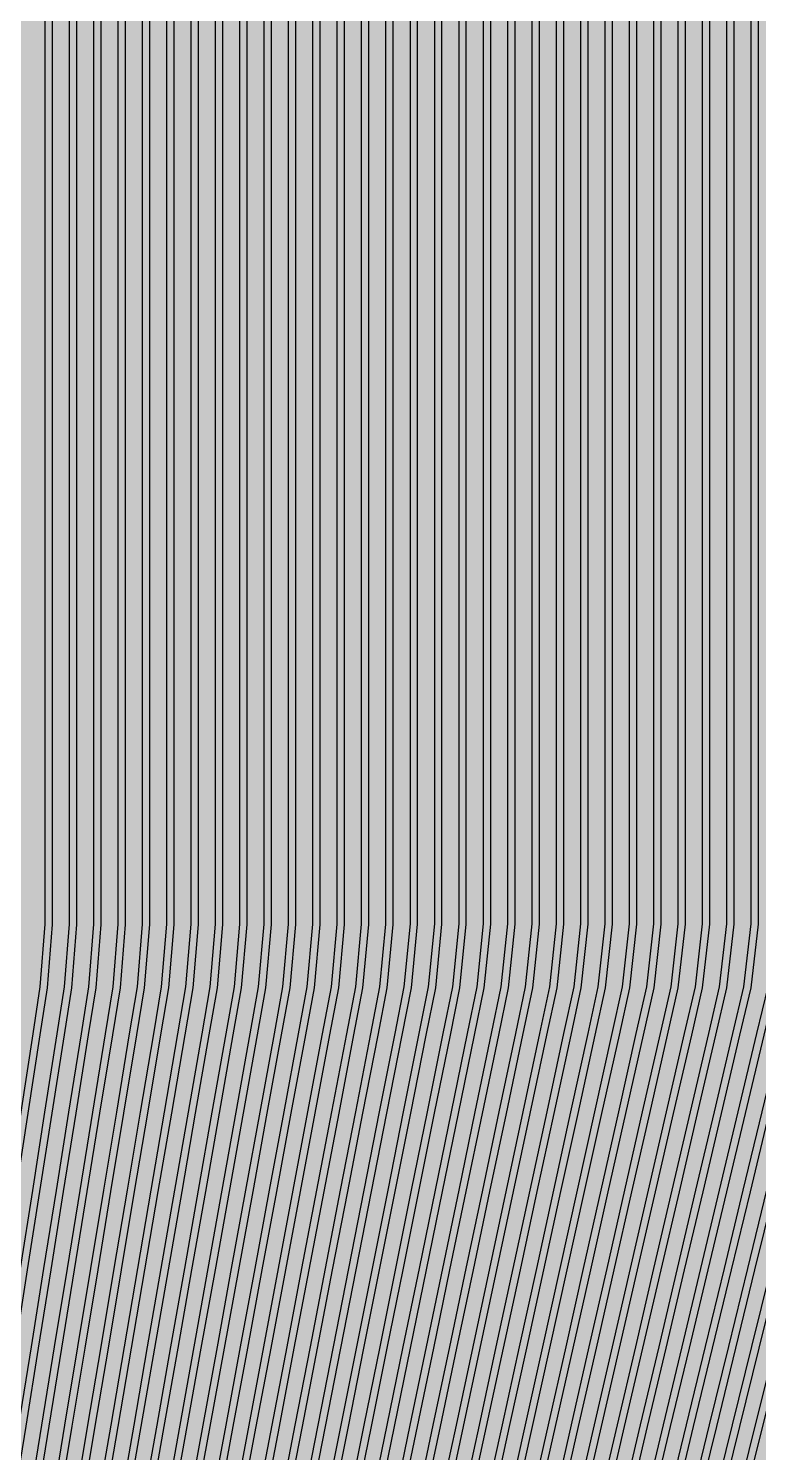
# Model space of a CAD drawing. Header units: metres. Extents: x -7231 to 10969, y -37556 to 1873.
# Drawn here: x 2244.7 to 2454.6, y -17774.6 to -17365.3 of the extents above; entities that cross this region are included whole.
import ezdxf

# ---------------------------------------------------------------- set-up
doc = ezdxf.new("R2010")
doc.units = ezdxf.units.M
for name, color, linetype in [('Metal1', 4, 'CONTINUOUS'), ('Metal2', 3, 'CONTINUOUS'), ('Polyimide', 7, 'CONTINUOUS')]:
    doc.layers.add(name, color=color, linetype=linetype)

msp = doc.modelspace()

# ---------------------------------------------------------------- hatches: boundary and pattern name
at = {"layer": 'Polyimide'}
msp.add_hatch(color=7, dxfattribs=at).paths.add_polyline_path([(4065.69, -468), (4066.67, -501.99), (4068.51, -535.99), (4071.41, -569.99), (4075.54, -603.99), (4081.04, -637.99), (4088.01, -671.99), (4096.52, -705.98), (4106.62, -739.98), (4118.33, -773.98), (4131.63, -807.98), (4146.49, -841.98), (4162.87, -875.98), (4180.68, -909.97), (4199.83, -943.97), (4220.22, -977.97), (4241.73, -1011.97), (4264.21, -1045.97), (4287.52, -1079.96), (4311.51, -1113.96), (4336.01, -1147.96), (4360.86, -1181.96), (4385.88, -1215.96), (4410.89, -1249.96), (4435.74, -1283.95), (4460.24, -1317.95), (4484.23, -1351.95), (4507.54, -1385.95), (4530.02, -1419.95), (4551.53, -1453.94), (4571.92, -1487.94), (4591.07, -1521.94), (4608.88, -1555.94), (4625.26, -1589.94), (4640.12, -1623.94), (4653.42, -1657.93), (4665.13, -1691.93), (4675.23, -1725.93), (4683.74, -1759.93), (4690.71, -1793.93), (4696.21, -1827.93), (4700.34, -1861.92), (4703.24, -1895.92), (4705.08, -1929.92), (4706.06, -1963.92), (4706.44, -1997.92), (4706.5, -2031.91), (4706.5, -4793.02), (4709.95, -4838.39), (4720.22, -4882.71), (4737.08, -4924.98), (4760.13, -4964.2), (4788.85, -4999.49), (4822.58, -5030.03), (4860.53, -5055.12), (4901.85, -5074.18), (4901.85, -5074.18), (4970.68, -5105.23), (5034.7, -5145.26), (5092.76, -5193.54), (5143.8, -5249.19), (5186.89, -5311.2), (5221.24, -5378.44), (5246.23, -5449.69), (5261.41, -5523.66), (5266.5, -5599), (5261.41, -5674.34), (5246.23, -5748.31), (5221.24, -5819.56), (5186.89, -5886.8), (5143.8, -5948.81), (5092.76, -6004.46), (5034.7, -6052.74), (4970.68, -6092.77), (4901.85, -6123.82), (4860.53, -6142.88), (4822.58, -6167.97), (4788.85, -6198.51), (4760.13, -6233.8), (4737.08, -6273.02), (4720.22, -6315.29), (4709.95, -6359.61), (4706.5, -6404.98), (4706.5, -9221.52), (4709.95, -9266.88), (4720.22, -9311.21), (4737.08, -9353.47), (4760.13, -9392.7), (4788.85, -9427.98), (4822.58, -9458.52), (4860.53, -9483.61), (4901.85, -9502.67), (4970.68, -9533.72), (5034.7, -9573.75), (5092.76, -9622.03), (5143.8, -9677.68), (5186.89, -9739.69), (5221.24, -9806.94), (5246.23, -9878.19), (5261.41, -9952.16), (5266.5, -10027.49), (5261.41, -10102.83), (5246.23, -10176.8), (5221.24, -10248.05), (5186.89, -10315.3), (5143.8, -10377.31), (5092.76, -10432.96), (5034.7, -10481.24), (4970.68, -10521.27), (4901.85, -10552.32), (4860.53, -10571.38), (4822.58, -10596.46), (4788.85, -10627), (4760.13, -10662.29), (4737.08, -10701.52), (4720.22, -10743.78), (4709.95, -10788.1), (4706.5, -10833.47), (4706.5, -13650.01), (4709.95, -13695.38), (4720.22, -13739.7), (4737.08, -13781.96), (4760.13, -13821.19), (4788.85, -13856.48), (4822.58, -13887.02), (4860.53, -13912.11), (4901.85, -13931.17), (4970.68, -13962.22), (5034.7, -14002.25), (5092.76, -14050.53), (5143.8, -14106.18), (5186.89, -14168.19), (5221.24, -14235.43), (5246.23, -14306.68), (5261.41, -14380.65), (5266.5, -14455.99), (5261.41, -14531.33), (5246.23, -14605.29), (5221.24, -14676.55), (5186.89, -14743.79), (5143.8, -14805.8), (5092.76, -14861.45), (5034.7, -14909.73), (4970.68, -14949.76), (4901.85, -14980.81), (4860.53, -14999.87), (4822.58, -15024.96), (4788.85, -15055.5), (4760.13, -15090.79), (4737.08, -15130.01), (4720.22, -15172.27), (4709.95, -15216.6), (4706.5, -15261.97), (4706.5, -15455.99), (4720.95, -15750.04), (4764.14, -16041.26), (4835.68, -16326.84), (4934.86, -16604.04), (5060.74, -16870.18), (5212.09, -17122.7), (5387.47, -17359.17), (5585.18, -17577.31), (5803.32, -17775.02), (6039.79, -17950.4), (6292.31, -18101.75), (6558.45, -18227.63), (6835.65, -18326.81), (7121.23, -18398.34), (7412.45, -18441.54), (7706.5, -18455.99), (9969.01, -18455.99), (10047.42, -18459.84), (10125.08, -18471.36), (10201.23, -18490.44), (10275.15, -18516.89), (10346.12, -18550.45), (10413.46, -18590.81), (10476.52, -18637.58), (10534.69, -18690.3), (10587.41, -18748.47), (10634.18, -18811.53), (10674.54, -18878.87), (10708.11, -18949.84), (10734.56, -19023.76), (10753.63, -19099.92), (10765.15, -19177.58), (10769.01, -19255.99), (10769.01, -20895.8), (10730.24, -20951.41), (10694.6, -21009.08), (10662.21, -21068.63), (10633.17, -21129.89), (10607.55, -21192.66), (10585.45, -21256.74), (10566.93, -21321.96), (10552.05, -21388.09), (10540.84, -21454.95), (10533.35, -21522.33), (10529.6, -21590.02), (10529.6, -21657.81), (10533.35, -21725.5), (10540.84, -21792.87), (10552.05, -21859.73), (10566.93, -21925.87), (10585.45, -21991.08), (10607.55, -22055.17), (10633.17, -22117.94), (10662.21, -22179.19), (10694.6, -22238.74), (10730.24, -22296.41), (10769.01, -22352.03), (10769.01, -32454.24), (10728.74, -32510.49), (10691.72, -32568.92), (10658.05, -32629.35), (10627.85, -32691.58), (10601.2, -32755.42), (10578.21, -32820.67), (10558.93, -32887.1), (10543.44, -32954.52), (10531.77, -33022.71), (10523.97, -33091.44), (10520.07, -33160.51), (10520.07, -33229.69), (10523.97, -33298.75), (10531.77, -33367.49), (10543.44, -33435.67), (10558.93, -33503.09), (10578.21, -33569.53), (10601.2, -33634.77), (10627.85, -33698.61), (10658.05, -33760.85), (10691.72, -33821.28), (10728.74, -33879.71), (10769.01, -33935.96), (10769.01, -36556), (10765.15, -36634.41), (10753.63, -36712.07), (10734.56, -36788.23), (10708.11, -36862.15), (10674.54, -36933.12), (10634.18, -37000.46), (10587.41, -37063.51), (10534.69, -37121.69), (10476.52, -37174.41), (10413.46, -37221.18), (10346.12, -37261.54), (10275.15, -37295.1), (10201.23, -37321.55), (10125.08, -37340.63), (10047.42, -37352.15), (9969.01, -37356), (-6231.01, -37356), (-6309.42, -37352.15), (-6387.08, -37340.63), (-6463.23, -37321.55), (-6537.15, -37295.1), (-6608.12, -37261.54), (-6675.46, -37221.18), (-6738.52, -37174.41), (-6796.69, -37121.69), (-6849.41, -37063.51), (-6896.18, -37000.46), (-6936.54, -36933.12), (-6970.11, -36862.15), (-6996.56, -36788.23), (-7015.63, -36712.07), (-7027.15, -36634.41), (-7031.01, -36556), (-7031.01, -33936), (-6990.74, -33879.75), (-6953.7, -33821.31), (-6920.03, -33760.88), (-6889.82, -33698.64), (-6863.18, -33634.8), (-6840.18, -33569.55), (-6820.9, -33503.11), (-6805.4, -33435.69), (-6793.74, -33367.49), (-6785.94, -33298.75), (-6782.03, -33229.68), (-6782.03, -33160.5), (-6785.94, -33091.43), (-6793.74, -33022.69), (-6805.4, -32954.5), (-6820.9, -32887.07), (-6840.18, -32820.63), (-6863.18, -32755.39), (-6889.82, -32691.54), (-6920.03, -32629.3), (-6953.7, -32568.87), (-6990.74, -32510.43), (-7031.01, -32454.18), (-7031.01, -22364.83), (-6990.74, -22308.58), (-6953.7, -22250.14), (-6920.03, -22189.71), (-6889.82, -22127.47), (-6863.18, -22063.62), (-6840.18, -21998.38), (-6820.9, -21931.94), (-6805.4, -21864.51), (-6793.74, -21796.32), (-6785.94, -21727.58), (-6782.03, -21658.51), (-6782.03, -21589.33), (-6785.94, -21520.26), (-6793.74, -21451.52), (-6805.4, -21383.32), (-6820.9, -21315.9), (-6840.18, -21249.46), (-6863.18, -21184.21), (-6889.82, -21120.37), (-6920.03, -21058.13), (-6953.7, -20997.7), (-6990.74, -20939.26), (-7031.01, -20883.01), (-7031.01, -19255.99), (-7027.15, -19177.58), (-7015.63, -19099.92), (-6996.56, -19023.76), (-6970.11, -18949.84), (-6936.54, -18878.87), (-6896.18, -18811.53), (-6849.41, -18748.47), (-6796.69, -18690.3), (-6738.52, -18637.58), (-6675.46, -18590.81), (-6608.12, -18550.45), (-6537.15, -18516.89), (-6463.23, -18490.44), (-6387.08, -18471.36), (-6309.42, -18459.84), (-6231.01, -18455.99), (-3968.5, -18455.99), (-3674.45, -18441.54), (-3383.23, -18398.34), (-3097.65, -18326.81), (-2820.45, -18227.63), (-2554.31, -18101.75), (-2301.79, -17950.4), (-2065.32, -17775.02), (-1847.18, -17577.31), (-1649.47, -17359.17), (-1474.09, -17122.7), (-1322.74, -16870.18), (-1196.86, -16604.04), (-1097.68, -16326.84), (-1026.14, -16041.26), (-982.95, -15750.04), (-968.5, -15455.99), (-968.5, -15261.97), (-971.95, -15216.6), (-982.22, -15172.27), (-999.08, -15130.01), (-1022.13, -15090.79), (-1050.85, -15055.5), (-1084.58, -15024.96), (-1122.53, -14999.87), (-1163.85, -14980.81), (-1232.68, -14949.76), (-1296.7, -14909.73), (-1354.76, -14861.45), (-1405.8, -14805.8), (-1448.89, -14743.79), (-1483.24, -14676.55), (-1508.23, -14605.29), (-1523.41, -14531.33), (-1528.5, -14455.99), (-1523.41, -14380.65), (-1508.23, -14306.68), (-1483.24, -14235.43), (-1448.89, -14168.19), (-1405.8, -14106.18), (-1354.76, -14050.53), (-1296.7, -14002.25), (-1232.68, -13962.22), (-1163.85, -13931.17), (-1122.53, -13912.11), (-1084.58, -13887.02), (-1050.85, -13856.48), (-1022.13, -13821.19), (-999.08, -13781.96), (-982.22, -13739.7), (-971.95, -13695.38), (-968.5, -13650.01), (-968.5, -12309.64), (-971.95, -12264.27), (-982.22, -12219.94), (-999.08, -12177.68), (-1022.13, -12138.46), (-1050.85, -12103.17), (-1084.58, -12072.63), (-1122.53, -12047.54), (-1163.85, -12028.48), (-1232.68, -11997.43), (-1296.7, -11957.4), (-1354.76, -11909.12), (-1405.8, -11853.47), (-1448.89, -11791.46), (-1483.24, -11724.22), (-1508.23, -11652.96), (-1523.41, -11579), (-1528.5, -11503.66), (-1523.41, -11428.32), (-1508.23, -11354.35), (-1483.24, -11283.1), (-1448.89, -11215.86), (-1405.8, -11153.85), (-1354.76, -11098.2), (-1296.7, -11049.92), (-1232.68, -11009.89), (-1163.85, -10978.84), (-1122.53, -10959.78), (-1084.58, -10934.69), (-1050.85, -10904.15), (-1022.13, -10868.86), (-999.08, -10829.63), (-982.22, -10787.37), (-971.95, -10743.05), (-968.5, -10697.68), (-968.5, -9357.31), (-971.95, -9311.94), (-982.22, -9267.62), (-999.08, -9225.35), (-1022.13, -9186.13), (-1050.85, -9150.84), (-1084.58, -9120.3), (-1122.53, -9095.21), (-1163.85, -9076.15), (-1163.85, -9076.15), (-1232.68, -9045.1), (-1296.7, -9005.07), (-1354.76, -8956.79), (-1405.8, -8901.14), (-1448.89, -8839.13), (-1483.24, -8771.89), (-1508.23, -8700.64), (-1523.41, -8626.67), (-1528.5, -8551.33), (-1523.41, -8475.99), (-1508.23, -8402.02), (-1483.24, -8330.77), (-1448.89, -8263.53), (-1405.8, -8201.52), (-1354.76, -8145.87), (-1296.7, -8097.59), (-1232.68, -8057.56), (-1163.85, -8026.51), (-1163.85, -8026.51), (-1122.53, -8007.45), (-1084.58, -7982.36), (-1050.85, -7951.82), (-1022.13, -7916.53), (-999.08, -7877.31), (-982.22, -7835.04), (-971.95, -7790.72), (-968.5, -7745.35), (-968.5, -6404.98), (-971.95, -6359.61), (-982.22, -6315.29), (-999.08, -6273.02), (-1022.13, -6233.8), (-1050.85, -6198.51), (-1084.58, -6167.97), (-1122.53, -6142.88), (-1163.85, -6123.82), (-1163.85, -6123.82), (-1232.68, -6092.77), (-1296.7, -6052.74), (-1354.76, -6004.46), (-1405.8, -5948.81), (-1448.89, -5886.8), (-1483.24, -5819.56), (-1508.23, -5748.31), (-1523.41, -5674.34), (-1528.5, -5599), (-1523.41, -5523.66), (-1508.23, -5449.69), (-1483.24, -5378.44), (-1448.89, -5311.2), (-1405.8, -5249.19), (-1354.76, -5193.54), (-1296.7, -5145.26), (-1232.68, -5105.23), (-1163.85, -5074.18), (-1163.85, -5074.18), (-1122.53, -5055.12), (-1084.58, -5030.03), (-1050.85, -4999.49), (-1022.13, -4964.2), (-999.08, -4924.98), (-982.22, -4882.71), (-971.95, -4838.39), (-968.5, -4793.02), (-968.5, -2031.91), (-968.44, -1997.92), (-968.06, -1963.92), (-967.05, -1929.92), (-965.18, -1895.92), (-962.22, -1861.92), (-958.01, -1827.93), (-952.41, -1793.93), (-945.31, -1759.93), (-936.64, -1725.93), (-926.35, -1691.93), (-914.43, -1657.93), (-900.88, -1623.94), (-885.74, -1589.94), (-869.05, -1555.94), (-850.91, -1521.94), (-831.4, -1487.94), (-810.63, -1453.94), (-788.72, -1419.95), (-765.82, -1385.95), (-742.07, -1351.95), (-717.63, -1317.95), (-692.67, -1283.95), (-667.36, -1249.96), (-641.88, -1215.96), (-616.39, -1181.96), (-591.08, -1147.96), (-566.12, -1113.96), (-541.68, -1079.96), (-517.93, -1045.97), (-495.03, -1011.97), (-473.12, -977.97), (-452.35, -943.97), (-432.84, -909.97), (-414.7, -875.98), (-398.01, -841.98), (-382.87, -807.98), (-369.32, -773.98), (-357.4, -739.98), (-347.11, -705.98), (-338.44, -671.99), (-331.34, -637.99), (-325.74, -603.99), (-321.53, -569.99), (-318.57, -535.99), (-316.7, -501.99), (-315.69, -468), (-315.31, -434), (-315.25, -400), (-315.25, 401), (-315.25, 451), (-315.25, 1644), (-270.25, 1644), (-270.03, 1637.13), (-269.35, 1630.29), (-268.23, 1623.52), (-266.67, 1616.82), (-264.68, 1610.25), (-262.26, 1603.82), (-259.42, 1597.56), (-256.18, 1591.5), (-252.55, 1585.67), (-248.55, 1580.08), (-244.19, 1574.77), (-239.5, 1569.75), (-234.48, 1565.06), (-229.17, 1560.7), (-223.58, 1556.7), (-217.75, 1553.07), (-211.69, 1549.83), (-205.43, 1546.99), (-199, 1544.57), (-192.43, 1542.58), (-185.73, 1541.02), (-178.96, 1539.9), (-172.12, 1539.22), (-165.25, 1539), (-158.38, 1539.22), (-151.54, 1539.9), (-144.77, 1541.02), (-138.07, 1542.58), (-131.5, 1544.57), (-125.07, 1546.99), (-118.81, 1549.83), (-112.75, 1553.07), (-106.92, 1556.7), (-101.33, 1560.7), (-96.02, 1565.06), (-91, 1569.75), (-86.31, 1574.77), (-81.95, 1580.08), (-77.95, 1585.67), (-74.32, 1591.5), (-71.08, 1597.56), (-68.24, 1603.82), (-65.82, 1610.25), (-63.83, 1616.82), (-62.27, 1623.52), (-61.15, 1630.29), (-60.47, 1637.13), (-60.25, 1644), (1853, 1644), (1853, 1573), (3815.25, 1573), (3815.46, 1579.54), (3816.11, 1586.05), (3817.17, 1592.51), (3818.66, 1598.88), (3820.56, 1605.14), (3822.86, 1611.27), (3825.56, 1617.23), (3828.65, 1623), (3832.1, 1628.56), (3835.91, 1633.88), (3840.07, 1638.93), (3844.54, 1643.71), (3849.32, 1648.18), (3854.37, 1652.34), (3859.69, 1656.15), (3865.25, 1659.6), (3871.02, 1662.69), (3876.98, 1665.39), (3883.11, 1667.69), (3889.37, 1669.59), (3895.74, 1671.08), (3902.2, 1672.14), (3908.71, 1672.79), (3915.25, 1673), (3921.79, 1672.79), (3928.3, 1672.14), (3934.76, 1671.08), (3941.13, 1669.59), (3947.39, 1667.69), (3953.52, 1665.39), (3959.48, 1662.69), (3965.25, 1659.6), (3970.81, 1656.15), (3976.13, 1652.34), (3981.18, 1648.18), (3985.96, 1643.71), (3990.43, 1638.93), (3994.59, 1633.88), (3998.4, 1628.56), (4001.85, 1623), (4004.94, 1617.23), (4007.64, 1611.27), (4009.94, 1605.14), (4011.84, 1598.88), (4013.33, 1592.51), (4014.39, 1586.05), (4015.04, 1579.54), (4015.25, 1573), (4065.25, 1573), (4065.25, 451), (4065.25, 401), (4065.25, -400), (4065.31, -434), (4065.69, -468)])

# ---------------------------------------------------------------- linework, layer by layer
at = {"layer": 'Metal1'}
for points in [[(2225.26, -17789.27), (2228.73, -17766.77), (2232.19, -17744.27), (2235.65, -17721.77), (2239.12, -17699.26), (2242.58, -17676.76), (2246.05, -17654.26), (2248.12, -17640.8), (2249.5, -17622.77), (2249.5, -16631.91), (2251.5, -16631.91), (2251.5, -17622.85), (2250.11, -17641.03), (2248.02, -17654.57), (2244.56, -17677.07), (2241.1, -17699.57), (2237.63, -17722.07), (2234.17, -17744.57), (2230.7, -17767.07), (2227.24, -17789.57)], [(2238.37, -17789.26), (2241.96, -17766.76), (2245.56, -17744.26), (2249.15, -17721.76), (2252.74, -17699.26), (2256.33, -17676.76), (2259.92, -17654.26), (2262.07, -17640.8), (2263.5, -17622.76), (2263.5, -16631.91), (2265.5, -16631.91), (2265.5, -17622.84), (2264.06, -17641.03), (2261.9, -17654.57), (2258.3, -17677.07), (2254.71, -17699.57), (2251.12, -17722.08), (2247.53, -17744.58), (2243.94, -17767.08), (2240.35, -17789.58)], [(2251.48, -17789.26), (2255.2, -17766.76), (2258.92, -17744.26), (2262.64, -17721.75), (2266.36, -17699.25), (2270.08, -17676.75), (2273.79, -17654.25), (2276.02, -17640.79), (2277.5, -17622.75), (2277.5, -16631.91), (2279.5, -16631.91), (2279.5, -17622.83), (2278.01, -17641.04), (2275.77, -17654.58), (2272.05, -17677.08), (2268.33, -17699.58), (2264.61, -17722.08), (2260.89, -17744.58), (2257.17, -17767.08), (2253.46, -17789.58)], [(2264.59, -17789.25), (2268.44, -17766.75), (2272.29, -17744.25), (2276.13, -17721.75), (2279.98, -17699.25), (2283.82, -17676.75), (2287.67, -17654.25), (2289.97, -17640.79), (2291.5, -17622.74), (2291.5, -16631.91), (2293.5, -16631.91), (2293.5, -17622.83), (2291.95, -17641.04), (2289.64, -17654.58), (2285.79, -17677.08), (2281.95, -17699.59), (2278.1, -17722.09), (2274.26, -17744.59), (2270.41, -17767.09), (2266.57, -17789.59)], [(2277.71, -17789.25), (2281.68, -17766.74), (2285.65, -17744.24), (2289.62, -17721.74), (2293.6, -17699.24), (2297.57, -17676.74), (2301.54, -17654.24), (2303.92, -17640.78), (2305.5, -17622.73), (2305.5, -16631.91), (2307.5, -16631.91), (2307.5, -17622.82), (2305.9, -17641.05), (2303.51, -17654.59), (2299.54, -17677.09), (2295.57, -17699.59), (2291.59, -17722.09), (2287.62, -17744.59), (2283.65, -17767.09), (2279.67, -17789.59)], [(2290.82, -17789.24), (2294.92, -17766.74), (2299.02, -17744.24), (2303.12, -17721.74), (2307.22, -17699.24), (2311.32, -17676.74), (2315.42, -17654.24), (2317.87, -17640.78), (2319.5, -17622.72), (2319.5, -16631.91), (2321.5, -16631.91), (2321.5, -17622.81), (2319.85, -17641.05), (2317.38, -17654.59), (2313.28, -17677.1), (2309.18, -17699.6), (2305.08, -17722.1), (2300.98, -17744.6), (2296.88, -17767.1), (2292.78, -17789.6)], [(2303.93, -17789.23), (2308.15, -17766.73), (2312.38, -17744.23), (2316.61, -17721.73), (2320.84, -17699.23), (2325.06, -17676.73), (2329.29, -17654.23), (2331.82, -17640.78), (2333.5, -17622.71), (2333.5, -16631.91), (2335.5, -16631.91), (2335.5, -17622.8), (2333.8, -17641.05), (2331.26, -17654.6), (2327.03, -17677.1), (2322.8, -17699.6), (2318.57, -17722.1), (2314.35, -17744.6), (2310.12, -17767.1), (2305.89, -17789.6)], [(2317.04, -17789.23), (2321.39, -17766.73), (2325.75, -17744.23), (2330.1, -17721.73), (2334.46, -17699.23), (2338.81, -17676.73), (2343.16, -17654.23), (2345.77, -17640.77), (2347.5, -17622.7), (2347.5, -16631.91), (2349.5, -16631.91), (2349.5, -17622.8), (2347.75, -17641.06), (2345.13, -17654.61), (2340.77, -17677.11), (2336.42, -17699.61), (2332.06, -17722.11), (2327.71, -17744.61), (2323.36, -17767.11), (2319, -17789.61)], [(2330.15, -17789.22), (2334.63, -17766.72), (2339.11, -17744.22), (2343.59, -17721.72), (2348.08, -17699.22), (2352.56, -17676.72), (2357.04, -17654.22), (2359.72, -17640.77), (2361.5, -17622.69), (2361.5, -16631.91), (2363.5, -16631.91), (2363.5, -17622.79), (2361.7, -17641.06), (2359, -17654.61), (2354.52, -17677.11), (2350.04, -17699.61), (2345.56, -17722.11), (2341.07, -17744.61), (2336.59, -17767.11), (2332.11, -17789.61)], [(2343.26, -17789.22), (2347.87, -17766.72), (2352.48, -17744.22), (2357.09, -17721.72), (2361.69, -17699.22), (2366.3, -17676.72), (2370.91, -17654.21), (2373.67, -17640.76), (2375.5, -17622.68), (2375.5, -16631.91), (2377.5, -16631.91), (2377.5, -17622.78), (2375.65, -17641.07), (2372.87, -17654.62), (2368.26, -17677.12), (2363.65, -17699.62), (2359.05, -17722.12), (2354.44, -17744.62), (2349.83, -17767.12), (2345.22, -17789.62)], [(2356.37, -17789.21), (2361.11, -17766.71), (2365.84, -17744.21), (2370.58, -17721.71), (2375.31, -17699.21), (2380.05, -17676.71), (2384.79, -17654.21), (2387.62, -17640.76), (2389.5, -17622.67), (2389.5, -16631.91), (2391.5, -16631.91), (2391.5, -17622.77), (2389.59, -17641.07), (2386.74, -17654.62), (2382.01, -17677.12), (2377.27, -17699.62), (2372.54, -17722.12), (2367.8, -17744.62), (2363.06, -17767.12), (2358.33, -17789.63)], [(2369.48, -17789.21), (2374.35, -17766.71), (2379.21, -17744.21), (2384.07, -17721.71), (2388.93, -17699.21), (2393.8, -17676.7), (2398.66, -17654.2), (2401.57, -17640.76), (2403.5, -17622.65), (2403.5, -16631.91), (2405.5, -16631.91), (2405.5, -17622.76), (2403.54, -17641.07), (2400.61, -17654.63), (2395.75, -17677.13), (2390.89, -17699.63), (2386.03, -17722.13), (2381.16, -17744.63), (2376.3, -17767.13), (2371.44, -17789.63)], [(2382.59, -17789.2), (2387.58, -17766.7), (2392.57, -17744.2), (2397.56, -17721.7), (2402.55, -17699.2), (2407.54, -17676.7), (2412.53, -17654.2), (2415.52, -17640.75), (2417.5, -17622.64), (2417.5, -16631.91), (2419.5, -16631.91), (2419.5, -17622.75), (2417.49, -17641.08), (2414.49, -17654.63), (2409.5, -17677.13), (2404.51, -17699.63), (2399.52, -17722.13), (2394.53, -17744.63), (2389.54, -17767.14), (2384.55, -17789.64)], [(2395.71, -17789.2), (2400.82, -17766.7), (2405.94, -17744.2), (2411.06, -17721.7), (2416.17, -17699.19), (2421.29, -17676.69), (2426.41, -17654.19), (2429.47, -17640.75), (2431.5, -17622.63), (2431.5, -16631.91), (2433.5, -16631.91), (2433.5, -17622.74), (2431.44, -17641.08), (2428.36, -17654.64), (2423.24, -17677.14), (2418.12, -17699.64), (2413.01, -17722.14), (2407.89, -17744.64), (2402.77, -17767.14), (2397.66, -17789.64)], [(2408.82, -17789.19), (2414.06, -17766.69), (2419.31, -17744.19), (2424.55, -17721.69), (2429.79, -17699.19), (2435.04, -17676.69), (2440.28, -17654.19), (2443.42, -17640.74), (2445.5, -17622.62), (2445.5, -16631.91), (2447.5, -16631.91), (2447.5, -17622.73), (2445.39, -17641.09), (2442.23, -17654.64), (2436.99, -17677.14), (2431.74, -17699.64), (2426.5, -17722.14), (2421.25, -17744.65), (2416.01, -17767.15), (2410.76, -17789.65)], [(2421.93, -17789.19), (2427.3, -17766.69), (2432.67, -17744.19), (2438.04, -17721.69), (2443.41, -17699.18), (2448.78, -17676.68), (2454.16, -17654.18), (2457.37, -17640.74), (2459.5, -17622.6), (2459.5, -16631.91), (2461.5, -16631.91), (2461.5, -17622.72), (2459.34, -17641.09), (2456.1, -17654.65), (2450.73, -17677.15), (2445.36, -17699.65), (2439.99, -17722.15), (2434.62, -17744.65), (2429.24, -17767.15), (2423.87, -17789.65)], [(2435.04, -17789.18), (2440.54, -17766.68), (2446.04, -17744.18), (2451.53, -17721.68), (2457.03, -17699.18), (2462.53, -17676.68), (2468.03, -17654.18), (2471.31, -17640.74), (2473.5, -17622.59), (2473.5, -16631.91), (2475.5, -16631.91), (2475.5, -17622.71), (2473.29, -17641.09), (2469.97, -17654.65), (2464.47, -17677.15), (2458.98, -17699.65), (2453.48, -17722.15), (2447.98, -17744.66), (2442.48, -17767.16), (2436.98, -17789.66)], [(2448.15, -17789.18), (2453.78, -17766.68), (2459.4, -17744.18), (2465.03, -17721.67), (2470.65, -17699.17), (2476.28, -17676.67), (2481.9, -17654.17), (2485.26, -17640.73), (2487.5, -17622.58), (2487.5, -16631.91), (2489.5, -16631.91), (2489.5, -17622.7), (2487.23, -17641.1), (2483.84, -17654.66), (2478.22, -17677.16), (2472.59, -17699.66), (2466.97, -17722.16), (2461.34, -17744.66), (2455.72, -17767.16), (2450.09, -17789.66)]]:
    msp.add_lwpolyline(points, dxfattribs=at)
at = {"layer": 'Metal2'}
for points in [[(2231.82, -17789.26), (2235.34, -17766.76), (2238.87, -17744.26), (2242.4, -17721.76), (2245.93, -17699.26), (2249.46, -17676.76), (2252.98, -17654.26), (2255.09, -17640.8), (2256.5, -17622.77), (2256.5, -16631.91), (2258.5, -16631.91), (2258.5, -17622.84), (2257.08, -17641.03), (2254.96, -17654.57), (2251.43, -17677.07), (2247.9, -17699.57), (2244.38, -17722.07), (2240.85, -17744.57), (2237.32, -17767.07), (2233.79, -17789.57)], [(2244.93, -17789.26), (2248.58, -17766.76), (2252.24, -17744.26), (2255.89, -17721.76), (2259.55, -17699.26), (2263.2, -17676.76), (2266.86, -17654.26), (2269.04, -17640.79), (2270.5, -17622.76), (2270.5, -16631.91), (2272.5, -16631.91), (2272.5, -17622.84), (2271.03, -17641.04), (2268.83, -17654.58), (2265.18, -17677.08), (2261.52, -17699.58), (2257.87, -17722.08), (2254.21, -17744.58), (2250.56, -17767.08), (2246.9, -17789.58)], [(2258.04, -17789.25), (2261.82, -17766.75), (2265.6, -17744.25), (2269.39, -17721.75), (2273.17, -17699.25), (2276.95, -17676.75), (2280.73, -17654.25), (2282.99, -17640.79), (2284.5, -17622.75), (2284.5, -16631.91), (2286.5, -16631.91), (2286.5, -17622.83), (2284.98, -17641.04), (2282.7, -17654.58), (2278.92, -17677.08), (2275.14, -17699.58), (2271.36, -17722.08), (2267.58, -17744.58), (2263.79, -17767.08), (2260.01, -17789.59)], [(2271.15, -17789.25), (2275.06, -17766.75), (2278.97, -17744.25), (2282.88, -17721.75), (2286.79, -17699.25), (2290.7, -17676.74), (2294.61, -17654.24), (2296.94, -17640.79), (2298.5, -17622.74), (2298.5, -16631.91), (2300.5, -16631.91), (2300.5, -17622.82), (2298.93, -17641.04), (2296.58, -17654.59), (2292.67, -17677.09), (2288.76, -17699.59), (2284.85, -17722.09), (2280.94, -17744.59), (2277.03, -17767.09), (2273.12, -17789.59)], [(2284.26, -17789.24), (2288.3, -17766.74), (2292.33, -17744.24), (2296.37, -17721.74), (2300.41, -17699.24), (2304.44, -17676.74), (2308.48, -17654.24), (2310.89, -17640.78), (2312.5, -17622.73), (2312.5, -16631.91), (2314.5, -16631.91), (2314.5, -17622.82), (2312.88, -17641.05), (2310.45, -17654.59), (2306.41, -17677.09), (2302.37, -17699.59), (2298.34, -17722.09), (2294.3, -17744.59), (2290.27, -17767.1), (2286.23, -17789.6)], [(2297.37, -17789.24), (2301.54, -17766.74), (2305.7, -17744.24), (2309.86, -17721.74), (2314.03, -17699.23), (2318.19, -17676.73), (2322.35, -17654.23), (2324.84, -17640.78), (2326.5, -17622.72), (2326.5, -16631.91), (2328.5, -16631.91), (2328.5, -17622.81), (2326.83, -17641.05), (2324.32, -17654.6), (2320.16, -17677.1), (2315.99, -17699.6), (2311.83, -17722.1), (2307.67, -17744.6), (2303.5, -17767.1), (2299.34, -17789.6)], [(2310.48, -17789.23), (2314.77, -17766.73), (2319.06, -17744.23), (2323.35, -17721.73), (2327.65, -17699.23), (2331.94, -17676.73), (2336.23, -17654.23), (2338.79, -17640.77), (2340.5, -17622.71), (2340.5, -16631.91), (2342.5, -16631.91), (2342.5, -17622.8), (2340.77, -17641.06), (2338.19, -17654.6), (2333.9, -17677.1), (2329.61, -17699.6), (2325.32, -17722.1), (2321.03, -17744.61), (2316.74, -17767.11), (2312.45, -17789.61)], [(2323.59, -17789.23), (2328.01, -17766.73), (2332.43, -17744.23), (2336.85, -17721.72), (2341.27, -17699.22), (2345.68, -17676.72), (2350.1, -17654.22), (2352.74, -17640.77), (2354.5, -17622.69), (2354.5, -16631.91), (2356.5, -16631.91), (2356.5, -17622.79), (2354.72, -17641.06), (2352.06, -17654.61), (2347.65, -17677.11), (2343.23, -17699.61), (2338.81, -17722.11), (2334.39, -17744.61), (2329.97, -17767.11), (2325.56, -17789.61)], [(2336.71, -17789.22), (2341.25, -17766.72), (2345.79, -17744.22), (2350.34, -17721.72), (2354.88, -17699.22), (2359.43, -17676.72), (2363.97, -17654.22), (2366.69, -17640.77), (2368.5, -17622.68), (2368.5, -16631.91), (2370.5, -16631.91), (2370.5, -17622.78), (2368.67, -17641.06), (2365.94, -17654.61), (2361.39, -17677.11), (2356.85, -17699.61), (2352.3, -17722.12), (2347.76, -17744.62), (2343.21, -17767.12), (2338.67, -17789.62)], [(2349.82, -17789.22), (2354.49, -17766.72), (2359.16, -17744.21), (2363.83, -17721.71), (2368.5, -17699.21), (2373.18, -17676.71), (2377.85, -17654.21), (2380.64, -17640.76), (2382.5, -17622.67), (2382.5, -16631.91), (2384.5, -16631.91), (2384.5, -17622.77), (2382.62, -17641.07), (2379.81, -17654.62), (2375.13, -17677.12), (2370.46, -17699.62), (2365.79, -17722.12), (2361.12, -17744.62), (2356.45, -17767.12), (2351.77, -17789.62)], [(2362.93, -17789.21), (2367.73, -17766.71), (2372.53, -17744.21), (2377.33, -17721.71), (2382.12, -17699.21), (2386.92, -17676.71), (2391.72, -17654.21), (2394.59, -17640.76), (2396.5, -17622.66), (2396.5, -16631.91), (2398.5, -16631.91), (2398.5, -17622.76), (2396.57, -17641.07), (2393.68, -17654.62), (2388.88, -17677.12), (2384.08, -17699.63), (2379.28, -17722.13), (2374.48, -17744.63), (2369.68, -17767.13), (2364.88, -17789.63)], [(2376.04, -17789.21), (2380.97, -17766.7), (2385.89, -17744.2), (2390.82, -17721.7), (2395.74, -17699.2), (2400.67, -17676.7), (2405.6, -17654.2), (2408.54, -17640.75), (2410.5, -17622.65), (2410.5, -16631.91), (2412.5, -16631.91), (2412.5, -17622.76), (2410.52, -17641.08), (2407.55, -17654.63), (2402.62, -17677.13), (2397.7, -17699.63), (2392.77, -17722.13), (2387.85, -17744.63), (2382.92, -17767.13), (2377.99, -17789.63)], [(2389.15, -17789.2), (2394.2, -17766.7), (2399.26, -17744.2), (2404.31, -17721.7), (2409.36, -17699.2), (2414.42, -17676.7), (2419.47, -17654.2), (2422.49, -17640.75), (2424.5, -17622.63), (2424.5, -16631.91), (2426.5, -16631.91), (2426.5, -17622.75), (2424.47, -17641.08), (2421.42, -17654.63), (2416.37, -17677.14), (2411.32, -17699.64), (2406.26, -17722.14), (2401.21, -17744.64), (2396.15, -17767.14), (2391.1, -17789.64)], [(2402.26, -17789.2), (2407.44, -17766.69), (2412.62, -17744.19), (2417.8, -17721.69), (2422.98, -17699.19), (2428.16, -17676.69), (2433.34, -17654.19), (2436.44, -17640.75), (2438.5, -17622.62), (2438.5, -16631.91), (2440.5, -16631.91), (2440.5, -17622.74), (2438.41, -17641.08), (2435.29, -17654.64), (2430.11, -17677.14), (2424.93, -17699.64), (2419.75, -17722.14), (2414.57, -17744.64), (2409.39, -17767.14), (2404.21, -17789.64)], [(2415.37, -17789.19), (2420.68, -17766.69), (2425.99, -17744.19), (2431.3, -17721.69), (2436.6, -17699.19), (2441.91, -17676.69), (2447.22, -17654.19), (2450.39, -17640.74), (2452.5, -17622.61), (2452.5, -16631.91), (2454.5, -16631.91), (2454.5, -17622.73), (2452.36, -17641.09), (2449.17, -17654.64), (2443.86, -17677.15), (2438.55, -17699.65), (2433.24, -17722.15), (2427.93, -17744.65), (2422.63, -17767.15), (2417.32, -17789.65)], [(2428.48, -17789.18), (2433.92, -17766.68), (2439.35, -17744.18), (2444.79, -17721.68), (2450.22, -17699.18), (2455.66, -17676.68), (2461.09, -17654.18), (2464.34, -17640.74), (2466.5, -17622.6), (2466.5, -16631.91), (2468.5, -16631.91), (2468.5, -17622.71), (2466.31, -17641.09), (2463.04, -17654.65), (2457.6, -17677.15), (2452.17, -17699.65), (2446.73, -17722.15), (2441.3, -17744.65), (2435.86, -17767.15), (2430.43, -17789.65)], [(2441.6, -17789.18), (2447.16, -17766.68), (2452.72, -17744.18), (2458.28, -17721.68), (2463.84, -17699.18), (2469.41, -17676.68), (2474.97, -17654.18), (2478.29, -17640.73), (2480.5, -17622.58), (2480.5, -16631.91), (2482.5, -16631.91), (2482.5, -17622.7), (2480.26, -17641.1), (2476.91, -17654.66), (2471.35, -17677.16), (2465.78, -17699.66), (2460.22, -17722.16), (2454.66, -17744.66), (2449.1, -17767.16), (2443.54, -17789.66)]]:
    msp.add_lwpolyline(points, dxfattribs=at)

doc.saveas('drawing.dxf')
